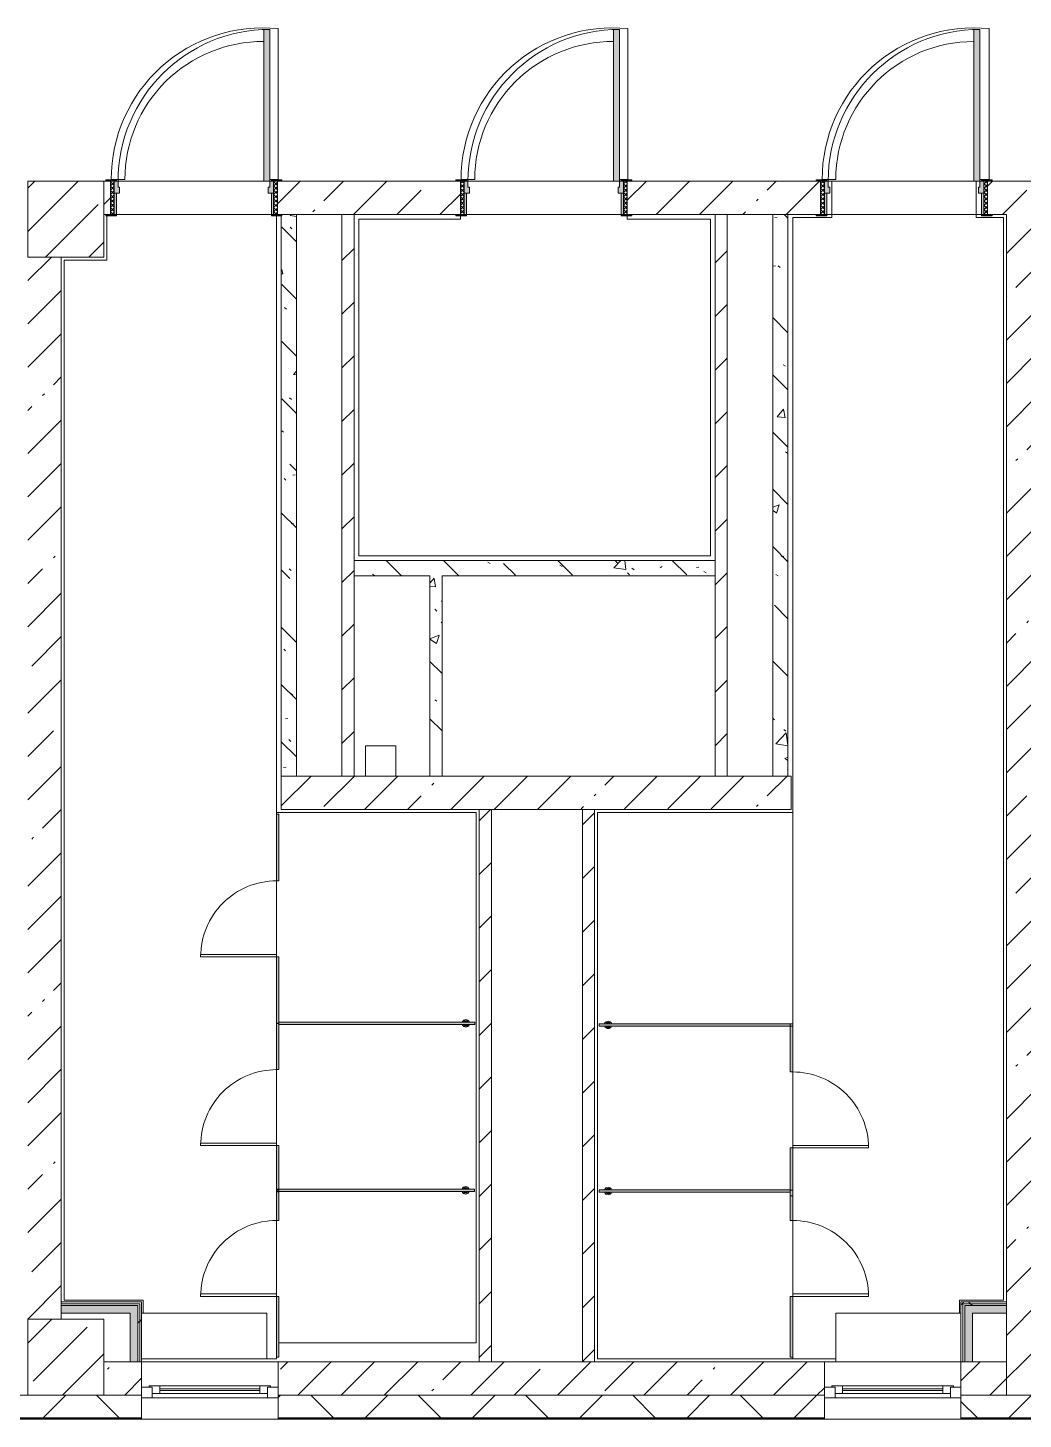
# Model space of a CAD drawing. Header units: millimetres. Extents: x -2766 to 205613, y -8553 to 29000.
# Drawn here: x 144013 to 150573, y -258 to 8910 of the extents above; entities that cross this region are included whole.
import ezdxf

# ---------------------------------------------------------------- set-up
doc = ezdxf.new("R2010")
doc.units = ezdxf.units.MM
for name, color, linetype, lineweight, true_color in [('A-DOOR-2', 7, 'Continuous', 5, 0xaaaaaa), ('A-DOOR-3', 7, 'Continuous', 5, 0xe2e2e2), ('A-DOOR-FRAM-3', 7, 'Continuous', 5, 0xe2e2e2), ('A-DOOR-FRAM-4', 7, 'Continuous', 5, 0xaaaaaa), ('A-FLOR-2', 7, 'Continuous', 5, 0xaaaaaa), ('A-GENM-2', 7, 'Continuous', 5, 0xe2ddcd), ('I-WALL-1', 7, 'Continuous', 9, 0xe7e7e7), ('I-WALL-2', 7, 'Continuous', 5, 0xe7e7e7), ('I-WALL-5', 7, 'Continuous', 5, 0x787878)]:
    doc.layers.add(name, color=color, linetype=linetype, lineweight=lineweight, true_color=true_color)
for name, color, linetype, lineweight in [('A-DOOR-5', 7, 'Continuous', 5), ('A-GENM-1', 7, 'Continuous', 5), ('A-GLAZ-2', 7, 'Continuous', 5), ('A-WALL', 7, 'Continuous', 9), ('A-WALL-3', 7, 'Continuous', 5), ('I-WALL-3', 7, 'Continuous', 5), ('S-COLS-2', 7, 'Continuous', 5)]:
    doc.layers.add(name, color=color, linetype=linetype, lineweight=lineweight)
pattern_1 = [(45, (78603, 0), (-285.1231, 285.1231), []), (45, (78888.1, 0), (-285.1231, 285.1231), [504.031, -100.806, 16.764, -84.042])]
pattern_2 = [(45, (78602.98, 0), (-176.7767, 176.7767), [])]
pattern_3 = [(135, (78603, 0), (-377.1708, -377.1708), [533.4, -88.9, 17.78, -88.9]), (135, (78603, 376.94), (-377.1708, -377.1708), []), (50, (78603, 0), (637.6445, -55.7866), [66.675, -733.425]), (355, (78603, 0), (-123.3494, 668.699), [53.34, -586.74]), (100.451, (78656.1, -4.65), (514.299, 612.908), [56.665, -623.315]), (46.184, (78603, 177.8), (948.7764, -147.15), [100.012, -1100.137]), (96.636, (78682.05, 165.5), (830.909, 865.997), [84.998, -934.973]), (351.184, (78603, 177.8), (830.918, 865.988), [80.01, -880.11]), (21, (78691.9, 133.35), (530.6506, -357.9283), [66.675, -733.425]), (326, (78691.9, 133.35), (216.308, 644.6585), [53.34, -586.74]), (71.451, (78736.1, 103.5), (746.9596, 286.7243), [56.665, -623.315]), (37.5, (78602.98, 0), (10.8105, 295.9426), [16.764, -562.864, 16.764, -578.866, -588.962]), (37.5, (78602.98, 0), (10.8105, 295.9426), [-1175.258, 16.764, -572.198]), (7.5, (78602.98, 0), (233.8692, 350.6318), [16.764, -322.834, 16.764, -549.529, -224.472]), (7.5, (78602.98, 0), (233.8692, 350.6318), [-905.891, 16.764, -207.708]), (327.5, (78404.74, 0), (474.5678, -20.0513), [16.764, -205.486, 16.764, -676.656, -920.115]), (327.5, (78404.74, 0), (474.5678, -20.0513), [-915.67, 16.764, -903.351]), (317.5, (78315.84, 0), (518.4522, 88.9934), [16.764, -272.161, 16.764, -443.738, -653.415]), (317.5, (78315.84, 0), (518.4522, 88.9934), [-749.427, 16.764, -636.651])]
pattern_4 = [(135, (1751.41, 174.685), (-14.14214, -14.14214), []), (225, (1751.41, 174.685), (14.14214, -14.14214), [])]
pattern_5 = [(45, (-371.384, 174.685), (-14.1421, 14.1421), []), (135, (-371.384, 174.685), (-14.1421, -14.1421), [])]
pattern_6 = [(45, (78603, 0), (-530.33, 530.33), []), (135, (78603, 0), (-530.33, -530.33), [])]

# ---------------------------------------------------------------- blocks, each defined once
blk = doc.blocks.new('BSC_Колонна _Прямоугольная - 500х500-V180-2_2_1_птичка')
at = {"layer": 'S-COLS-2'}
h = blk.add_hatch(dxfattribs=at)
h.set_pattern_fill('FP_116', color=256, style=0, pattern_type=2)
h.set_pattern_definition([(45, (-65660, -150), (-285.1231, 285.1231), []), (45, (-65374.88, -150), (-285.1231, 285.1231), [504.031, -100.806, 16.764, -84.042])])
h.paths.add_polyline_path([(-30, -250), (250, -250), (250, 250), (-250, 250), (-250, -250), (-170.2, -250)])
for p, q in [((250, 250), (-250, 250)), ((-250, 250), (-250, -250)), ((250, -250), (250, 250)), ((-250, -250), (250, -250))]:
    blk.add_line(p, q, dxfattribs=at)
blk = doc.blocks.new('BSC_Колонна _Прямоугольная - 500х500-V183-2_2_1_птичка')
at = {"layer": 'S-COLS-2'}
h = blk.add_hatch(dxfattribs=at)
h.set_pattern_fill('FP_119', color=256, style=0, pattern_type=2)
h.set_pattern_definition([(45, (-65660, -7650), (-285.1231, 285.1231), []), (45, (-65374.88, -7650), (-285.1231, 285.1231), [504.031, -100.806, 16.764, -84.042])])
h.paths.add_polyline_path([(250, -250), (250, 250), (-250, 250), (-250, -250), (65.6, -250)])
for p, q in [((250, 250), (-250, 250)), ((-250, 250), (-250, -250)), ((250, -250), (250, 250)), ((-250, -250), (250, -250))]:
    blk.add_line(p, q, dxfattribs=at)
blk = doc.blocks.new('120_Окно_СКБ_1Ст - 120_Окно_СКБ_1Ст 900х2500_h_-22445987-2_2_1_птичка')
at = {"layer": 'A-GLAZ-2'}
for p, q in [((-450, -127), (-450, -57)), ((-450, -57), (-380, -57)), ((450, -57), (-450, -57)), ((-380, -57), (-380, -127)), ((380, -87), (-380, -87)), ((-380, -87), (-380, -127)), ((-330, -137), (-330, -87)), ((330, -137), (330, -87)), ((380, -127), (380, -57)), ((380, -57), (450, -57)), ((380, -127), (380, -87)), ((450, -57), (450, -127)), ((-380, -127), (-450, -127)), ((-450, -127), (-400, -127)), ((-380, -127), (-400, -127)), ((-400, -127), (-400, -137)), ((-400, -137), (400, -137)), ((400, -137), (-400, -137)), ((-330, -107), (330, -107)), ((330, -117), (-330, -117)), ((450, -127), (380, -127)), ((400, -127), (380, -127)), ((400, -127), (450, -127)), ((400, -137), (400, -127))]:
    blk.add_line(p, q, dxfattribs=at)
blk = doc.blocks.new('110_Дверь_СКБ_1Ст_Внутренняя1 - Д-4_1 1100x2100h_ОО_туалет для мальч_ и дев_-32102845-2_2_1_птичка')
at = {"layer": 'A-DOOR-2'}
h = blk.add_hatch(dxfattribs=at)
h.set_pattern_fill('FP_46', color=256, style=0, pattern_type=2)
h.set_pattern_definition(pattern_4)
h.paths.add_polyline_path([(562.5, -110), (562.5, 110), (537.5, 110), (537.5, -110)])
at = {"layer": 'A-DOOR-3'}
h = blk.add_hatch(color=256, dxfattribs=at)
h.paths.add_polyline_path([(-512.5, 30), (-477.5, 30), (-477.5, 70), (-487.5, 70), (-487.5, 110), (-512.5, 110), (-512.5, 51.8)])
h.paths.add_polyline_path([(522.5, 30), (537.5, 30), (537.5, 110), (512.5, 110), (512.5, 70), (502.5, 70), (502.5, 30), (512.5, 30)])
at = {"layer": 'A-DOOR-FRAM-3'}
for points in [[(482.5, 110), (512.5, 110), (512.5, 1110), (472.5, 1110), (472.5, 110)], [(-512.5, 110), (-497.5, 110), (-497.5, 118), (-567.5, 118), (-567.5, 110), (-521.2, 110)], [(592.5, 110), (592.5, 118), (522.5, 118), (522.5, 110), (572.5, 110)], [(-512.5, -110), (-497.5, -110), (-500.9, 30), (-512.5, 30)], [(537.5, -110), (537.5, 30), (522.5, 30), (522.5, -110)], [(-497.5, -118), (-497.5, -110), (-567.5, -110), (-567.5, -118), (-512.5, -118)], [(562.5, -118), (592.5, -118), (592.5, -110), (522.5, -110), (522.5, -118), (558, -118)]]:
    blk.add_hatch(color=256, dxfattribs=at).paths.add_polyline_path(points)
at = {"layer": 'A-DOOR-FRAM-4'}
h = blk.add_hatch(dxfattribs=at)
h.set_pattern_fill('FP_47', color=256, style=0, pattern_type=2)
h.set_pattern_definition(pattern_5)
h.paths.add_polyline_path([(-512.5, -110), (-512.5, 110), (-537.5, 110), (-537.5, -110)])
at = {"layer": 'A-DOOR-2'}
for p, q in [((512.5, 1110), (472.5, 1110)), ((472.5, 1110), (472.5, 110)), ((512.5, 110), (512.5, 1110)), ((472.5, 110), (512.5, 110))]:
    blk.add_line(p, q, dxfattribs=at)
blk.add_arc((512.5, 110), 1000, 90, 180, dxfattribs=at)
at = {"layer": 'A-DOOR-FRAM-4'}
for p, q in [((-497.5, 118), (-567.5, 118)), ((-567.5, 118), (-567.5, 110)), ((-567.5, 110), (-497.5, 110)), ((-512.5, 110), (-537.5, 110)), ((-537.5, 110), (-537.5, -110)), ((-487.5, 110), (-512.5, 110)), ((-512.5, 110), (-512.5, 30)), ((-512.5, -110), (-512.5, 110)), ((-497.5, 110), (-512.5, 110)), ((-512.5, 110), (-512.5, 109)), ((-512.5, 109), (-497.5, 109)), ((-497.5, 110), (-497.5, 118)), ((-497.5, 109), (-497.5, 110)), ((-487.5, 70), (-487.5, 110)), ((512.5, 110), (512.5, 70)), ((537.5, 110), (512.5, 110)), ((592.5, 118), (522.5, 118)), ((522.5, 118), (522.5, 110)), ((537.5, 110), (522.5, 110)), ((522.5, 110), (522.5, 109)), ((522.5, 110), (592.5, 110)), ((522.5, 109), (537.5, 109)), ((537.5, 30), (537.5, 110)), ((562.5, 110), (537.5, 110)), ((537.5, 110), (537.5, -110)), ((537.5, 109), (537.5, 110)), ((562.5, -110), (562.5, 110)), ((592.5, 110), (592.5, 118)), ((-512.5, 30), (-477.5, 30)), ((-497.5, 30), (-512.5, 30)), ((-512.5, 30), (-512.5, -110)), ((-497.5, -110), (-497.5, 30)), ((-477.5, 70), (-487.5, 70)), ((-477.5, 30), (-477.5, 70)), ((512.5, 70), (502.5, 70)), ((502.5, 70), (502.5, 30)), ((502.5, 30), (537.5, 30)), ((537.5, 30), (522.5, 30)), ((522.5, 30), (522.5, -110)), ((537.5, -110), (537.5, 30)), ((-497.5, -110), (-567.5, -110)), ((-567.5, -110), (-567.5, -118)), ((-567.5, -118), (-497.5, -118)), ((-537.5, -110), (-512.5, -110)), ((-512.5, -110), (-497.5, -110)), ((-497.5, -118), (-497.5, -110)), ((522.5, -110), (537.5, -110)), ((592.5, -110), (522.5, -110)), ((522.5, -110), (522.5, -118)), ((522.5, -118), (592.5, -118)), ((537.5, -110), (562.5, -110)), ((592.5, -118), (592.5, -110))]:
    blk.add_line(p, q, dxfattribs=at)
blk = doc.blocks.new('110_Дверь_СКБ_1Ст_Внутренняя1 - Д-4_1 1100x2100h_ОО_туалет для мальч_ и дев_-V203-2_2_1_птичка')
at = {"layer": 'A-DOOR-2'}
h = blk.add_hatch(dxfattribs=at)
h.set_pattern_fill('FP_46', color=256, style=0, pattern_type=2)
h.set_pattern_definition(pattern_4)
h.paths.add_polyline_path([(556.5, -110), (562.5, -110), (562.5, 110), (537.5, 110), (537.5, -110)])
at = {"layer": 'A-DOOR-3'}
h = blk.add_hatch(color=256, dxfattribs=at)
h.paths.add_polyline_path([(537.5, 30), (537.5, 110), (512.5, 110), (512.5, 70), (502.5, 70), (502.5, 30), (522.5, 30)])
h.paths.add_polyline_path([(-497.5, 30), (-477.5, 30), (-477.5, 70), (-487.5, 70), (-487.5, 110), (-512.5, 110), (-512.5, 30)])
at = {"layer": 'A-DOOR-FRAM-3'}
for points in [[(512.5, 110), (512.5, 1110), (472.5, 1110), (477.1, 110)], [(-532.9, 110), (-497.5, 110), (-497.5, 118), (-567.5, 118), (-567.5, 110), (-537.5, 110)], [(592.5, 110), (587.5, 118), (522.5, 118), (522.5, 110), (587.5, 110)], [(-497.5, -110), (-497.5, 30), (-512.5, 30), (-512.5, -110)], [(537.5, -110), (537.5, 30), (522.5, 30), (522.5, -110)], [(-537.5, -118), (-497.5, -118), (-497.5, -110), (-567.5, -110), (-562.5, -118)], [(556.5, -118), (592.5, -118), (587.5, -110), (522.5, -110), (522.5, -118), (537.5, -118)]]:
    blk.add_hatch(color=256, dxfattribs=at).paths.add_polyline_path(points)
at = {"layer": 'A-DOOR-FRAM-4'}
h = blk.add_hatch(dxfattribs=at)
h.set_pattern_fill('FP_47', color=256, style=0, pattern_type=2)
h.set_pattern_definition(pattern_5)
h.paths.add_polyline_path([(-537.5, -110), (-512.5, -110), (-512.5, 110), (-537.5, 104.6)])
at = {"layer": 'A-DOOR-2'}
for p, q in [((512.5, 1110), (472.5, 1110)), ((472.5, 1110), (472.5, 110)), ((512.5, 110), (512.5, 1110)), ((472.5, 110), (512.5, 110))]:
    blk.add_line(p, q, dxfattribs=at)
blk.add_arc((512.5, 110), 1000, 90, 180, dxfattribs=at)
at = {"layer": 'A-DOOR-FRAM-4'}
for p, q in [((-497.5, 118), (-567.5, 118)), ((-567.5, 118), (-567.5, 110)), ((-567.5, 110), (-497.5, 110)), ((-512.5, 110), (-537.5, 110)), ((-537.5, 110), (-537.5, -110)), ((-487.5, 110), (-512.5, 110)), ((-512.5, 110), (-512.5, 30)), ((-512.5, -110), (-512.5, 110)), ((-497.5, 110), (-512.5, 110)), ((-512.5, 110), (-512.5, 109)), ((-512.5, 109), (-497.5, 109)), ((-497.5, 110), (-497.5, 118)), ((-497.5, 109), (-497.5, 110)), ((-487.5, 70), (-487.5, 110)), ((512.5, 110), (512.5, 70)), ((537.5, 110), (512.5, 110)), ((592.5, 118), (522.5, 118)), ((522.5, 118), (522.5, 110)), ((537.5, 110), (522.5, 110)), ((522.5, 110), (522.5, 109)), ((522.5, 110), (592.5, 110)), ((522.5, 109), (537.5, 109)), ((537.5, 30), (537.5, 110)), ((562.5, 110), (537.5, 110)), ((537.5, 110), (537.5, -110)), ((537.5, 109), (537.5, 110)), ((562.5, -110), (562.5, 110)), ((592.5, 110), (592.5, 118)), ((-512.5, 30), (-477.5, 30)), ((-497.5, 30), (-512.5, 30)), ((-512.5, 30), (-512.5, -110)), ((-497.5, -110), (-497.5, 30)), ((-477.5, 70), (-487.5, 70)), ((-477.5, 30), (-477.5, 70)), ((512.5, 70), (502.5, 70)), ((502.5, 70), (502.5, 30)), ((502.5, 30), (537.5, 30)), ((537.5, 30), (522.5, 30)), ((522.5, 30), (522.5, -110)), ((537.5, -110), (537.5, 30)), ((-497.5, -110), (-567.5, -110)), ((-567.5, -110), (-567.5, -118)), ((-567.5, -118), (-497.5, -118)), ((-537.5, -110), (-512.5, -110)), ((-512.5, -110), (-497.5, -110)), ((-497.5, -118), (-497.5, -110)), ((522.5, -110), (537.5, -110)), ((592.5, -110), (522.5, -110)), ((522.5, -110), (522.5, -118)), ((522.5, -118), (592.5, -118)), ((537.5, -110), (562.5, -110)), ((592.5, -118), (592.5, -110))]:
    blk.add_line(p, q, dxfattribs=at)
blk = doc.blocks.new('110_Дверь_СКБ_1Ст_Внутренняя1 - Д-4 1100x2100h_су мгн-31586709-2_2_1_птичка')
at = {"layer": 'A-DOOR-2'}
h = blk.add_hatch(dxfattribs=at)
h.set_pattern_fill('FP_46', color=256, style=0, pattern_type=2)
h.set_pattern_definition(pattern_4)
h.paths.add_polyline_path([(537.5, -110), (562.5, -110), (562.5, 110), (537.5, 110)])
at = {"layer": 'A-DOOR-3'}
h = blk.add_hatch(color=256, dxfattribs=at)
h.paths.add_polyline_path([(522.5, 30), (537.5, 30), (537.5, 110), (512.5, 110), (510.3, 70), (502.5, 70), (502.5, 30), (520.2, 30)])
h.paths.add_polyline_path([(-497.5, 30), (-477.5, 30), (-477.5, 70), (-487.5, 70), (-487.5, 110), (-512.5, 104.3), (-512.5, 30)])
at = {"layer": 'A-DOOR-FRAM-3'}
for points in [[(477.1, 110), (512.5, 110), (512.5, 1110), (472.5, 1110), (472.5, 110)], [(-532.9, 110), (-497.5, 110), (-497.5, 118), (-567.5, 118), (-567.5, 110), (-537.5, 110)], [(592.5, 110), (592.5, 118), (522.5, 118), (522.5, 110), (567.1, 110)], [(-497.5, -110), (-497.5, 30), (-512.5, 30), (-512.5, -110)], [(537.5, -110), (537.5, 30), (522.5, 30), (522.5, -110), (530.8, -110)], [(-530.6, -118), (-497.5, -118), (-497.5, -110), (-567.5, -110), (-567.5, -118), (-537.5, -118)], [(562.5, -118), (592.5, -118), (592.5, -110), (522.5, -110), (522.5, -118), (537.5, -118)]]:
    blk.add_hatch(color=256, dxfattribs=at).paths.add_polyline_path(points)
at = {"layer": 'A-DOOR-FRAM-4'}
h = blk.add_hatch(dxfattribs=at)
h.set_pattern_fill('FP_47', color=256, style=0, pattern_type=2)
h.set_pattern_definition(pattern_5)
h.paths.add_polyline_path([(-528.1, -110), (-512.5, -110), (-512.5, 110), (-537.5, 110), (-537.5, -110)])
at = {"layer": 'A-DOOR-2'}
for p, q in [((512.5, 1110), (472.5, 1110)), ((472.5, 1110), (472.5, 110)), ((512.5, 110), (512.5, 1110)), ((472.5, 110), (512.5, 110))]:
    blk.add_line(p, q, dxfattribs=at)
blk.add_arc((512.5, 110), 1000, 90, 180, dxfattribs=at)
at = {"layer": 'A-DOOR-FRAM-4'}
for p, q in [((-497.5, 118), (-567.5, 118)), ((-567.5, 118), (-567.5, 110)), ((-567.5, 110), (-497.5, 110)), ((-512.5, 110), (-537.5, 110)), ((-537.5, 110), (-537.5, -110)), ((-487.5, 110), (-512.5, 110)), ((-512.5, 110), (-512.5, 30)), ((-512.5, -110), (-512.5, 110)), ((-497.5, 110), (-512.5, 110)), ((-512.5, 110), (-512.5, 109)), ((-512.5, 109), (-497.5, 109)), ((-497.5, 110), (-497.5, 118)), ((-497.5, 109), (-497.5, 110)), ((-487.5, 70), (-487.5, 110)), ((512.5, 110), (512.5, 70)), ((537.5, 110), (512.5, 110)), ((592.5, 118), (522.5, 118)), ((522.5, 118), (522.5, 110)), ((537.5, 110), (522.5, 110)), ((522.5, 110), (522.5, 109)), ((522.5, 110), (592.5, 110)), ((522.5, 109), (537.5, 109)), ((537.5, 30), (537.5, 110)), ((562.5, 110), (537.5, 110)), ((537.5, 110), (537.5, -110)), ((537.5, 109), (537.5, 110)), ((562.5, -110), (562.5, 110)), ((592.5, 110), (592.5, 118)), ((-512.5, 30), (-477.5, 30)), ((-497.5, 30), (-512.5, 30)), ((-512.5, 30), (-512.5, -110)), ((-497.5, -110), (-497.5, 30)), ((-477.5, 70), (-487.5, 70)), ((-477.5, 30), (-477.5, 70)), ((512.5, 70), (502.5, 70)), ((502.5, 70), (502.5, 30)), ((502.5, 30), (537.5, 30)), ((537.5, 30), (522.5, 30)), ((522.5, 30), (522.5, -110)), ((537.5, -110), (537.5, 30)), ((-497.5, -110), (-567.5, -110)), ((-567.5, -110), (-567.5, -118)), ((-567.5, -118), (-497.5, -118)), ((-537.5, -110), (-512.5, -110)), ((-512.5, -110), (-497.5, -110)), ((-497.5, -118), (-497.5, -110)), ((522.5, -110), (537.5, -110)), ((592.5, -110), (522.5, -110)), ((522.5, -110), (522.5, -118)), ((522.5, -118), (592.5, -118)), ((537.5, -110), (562.5, -110)), ((592.5, -118), (592.5, -110))]:
    blk.add_line(p, q, dxfattribs=at)
blk = doc.blocks.new('131_Сантехническая перегородка_Дверь_ поз_4 - СД-1-V259-2_2_1_птичка')
at = {"layer": 'A-GENM-2'}
for points in [[(-190, 7.5), (-190, -8), (250, -8), (250, 8), (-190, 8)], [(750, -8), (1190, -8), (1190, 8), (750, 8)]]:
    blk.add_hatch(color=256, dxfattribs=at).paths.add_polyline_path(points)
at = {"layer": 'A-DOOR-5'}
for p, q in [((266, 508), (250, 508)), ((250, 8), (250, 508)), ((266, 8), (266, 508)), ((266, 8), (250, 8))]:
    blk.add_line(p, q, dxfattribs=at)
blk.add_arc((250, 8), 500, 360, 90, dxfattribs=at)
at = {"layer": 'A-GENM-1'}
for p, q in [((250, 8), (-190, 8)), ((-190, 8), (-190, -8)), ((250, -8), (250, 8)), ((1190, 8), (750, 8)), ((750, 8), (750, -8)), ((1190, -8), (1190, 8)), ((-190, -8), (250, -8)), ((750, -8), (1190, -8))]:
    blk.add_line(p, q, dxfattribs=at)
blk = doc.blocks.new('131_Сантехническая перегородка_Дверь - СД-1-V260-2_2_1_птичка')
at = {"layer": 'A-GENM-2'}
for points in [[(0, 8), (0, -8), (317.3, -7.8), (317.3, 8), (197.1, 8)], [(817.3, -8), (1119.2, -7.8), (1119.2, 8), (817.3, 8), (817.3, -7.8)]]:
    blk.add_hatch(color=256, dxfattribs=at).paths.add_polyline_path(points)
at = {"layer": 'A-DOOR-5'}
for p, q in [((333.3, -8), (317.3, -8)), ((317.3, -8), (317.3, -508)), ((333.3, -8), (333.3, -508)), ((333.3, -508), (317.3, -508))]:
    blk.add_line(p, q, dxfattribs=at)
blk.add_arc((317.3, -8), 500, 270, 0, dxfattribs=at)
at = {"layer": 'A-GENM-1'}
for p, q in [((317.3, 8), (0, 8)), ((0, 8), (0, -8)), ((317.3, -8), (317.3, 8)), ((1134.7, 8), (817.3, 8)), ((817.3, 8), (817.3, -8)), ((1134.7, -8), (1134.7, 8)), ((0, -8), (317.3, -8)), ((817.3, -8), (1134.7, -8))]:
    blk.add_line(p, q, dxfattribs=at)
blk = doc.blocks.new('131_Сантехническая перегородка_Дверь - СД-1-V261-2_2_1_птичка')
at = {"layer": 'A-GENM-2'}
for points in [[(0, -8), (2, -8), (2, 7.5), (18, 7.5), (18, -8), (305.2, -8), (305.2, 8), (0, 7.5)], [(805.2, 7.5), (805.2, -8), (1109, -8), (1109, 8), (805.2, 8)]]:
    blk.add_hatch(color=256, dxfattribs=at).paths.add_polyline_path(points)
at = {"layer": 'A-DOOR-5'}
for p, q in [((321.2, 508), (305.2, 508)), ((305.2, 8), (305.2, 508)), ((321.2, 8), (321.2, 508)), ((321.2, 8), (305.2, 8))]:
    blk.add_line(p, q, dxfattribs=at)
blk.add_arc((305.2, 8), 500, 360, 90, dxfattribs=at)
at = {"layer": 'A-GENM-1'}
for p, q in [((305.2, 8), (0, 8)), ((0, 8), (0, -8)), ((305.2, -8), (305.2, 8)), ((1110.4, 8), (805.2, 8)), ((805.2, 8), (805.2, -8)), ((1110.4, -8), (1110.4, 8)), ((0, -8), (305.2, -8)), ((805.2, -8), (1110.4, -8))]:
    blk.add_line(p, q, dxfattribs=at)
blk = doc.blocks.new('131_Сантехническая перегородка_Дверь_сдвиг_ - СД-1-V262-2_2_1_птичка')
at = {"layer": 'A-GENM-2'}
for points in [[(0, 8), (0, -8), (400, -8), (400, 8), (94, 8)], [(900, 7.5), (900, -8), (1089, -8), (1089, 8), (900, 8)]]:
    blk.add_hatch(color=256, dxfattribs=at).paths.add_polyline_path(points)
at = {"layer": 'A-DOOR-5'}
for p, q in [((416, 508), (400, 508)), ((400, 8), (400, 508)), ((416, 8), (416, 508)), ((416, 8), (400, 8))]:
    blk.add_line(p, q, dxfattribs=at)
blk.add_arc((400, 8), 500, 360, 90, dxfattribs=at)
at = {"layer": 'A-GENM-1'}
for p, q in [((400, 8), (0, 8)), ((0, 8), (0, -8)), ((400, -8), (400, 8)), ((1100, 8), (900, 8)), ((900, 8), (900, -8)), ((1100, -8), (1100, 8)), ((0, -8), (400, -8)), ((900, -8), (1100, -8))]:
    blk.add_line(p, q, dxfattribs=at)
blk = doc.blocks.new('131_Сантехническая перегородка_Дверь_сдвиг_ - СД-1-V263-2_2_1_птичка')
at = {"layer": 'A-GENM-2'}
for points in [[(0, -8), (400, -8), (400, 8), (0, 8)], [(900, -8), (1061.8, -7.8), (1061.8, 8), (900, 8), (900, -7.8)]]:
    blk.add_hatch(color=256, dxfattribs=at).paths.add_polyline_path(points)
at = {"layer": 'A-DOOR-5'}
for p, q in [((416, -8), (400, -8)), ((400, -8), (400, -508)), ((416, -8), (416, -508)), ((416, -508), (400, -508))]:
    blk.add_line(p, q, dxfattribs=at)
blk.add_arc((400, -8), 500, 270, 0, dxfattribs=at)
at = {"layer": 'A-GENM-1'}
for p, q in [((400, 8), (0, 8)), ((0, 8), (0, -8)), ((400, -8), (400, 8)), ((1100, 8), (900, 8)), ((900, 8), (900, -8)), ((1100, -8), (1100, 8)), ((0, -8), (400, -8)), ((900, -8), (1100, -8))]:
    blk.add_line(p, q, dxfattribs=at)
blk = doc.blocks.new('131_Сантехническая перегородка - СП-4-V264-2_2_1_птичка')
at = {"layer": 'A-GENM-2'}
blk.add_hatch(color=256, dxfattribs=at).paths.add_polyline_path([(428.8, -8), (1330, -8), (1330, 8), (55.2, 8), (55.2, -8), (309.6, -8)])
at = {"layer": 'A-GENM-1'}
for p, q in [((1330, 8), (55.2, 8)), ((55.2, 8), (55.2, -8)), ((1330, -8), (1330, 8)), ((55.2, -8), (1330, -8))]:
    blk.add_line(p, q, dxfattribs=at)
at = {"layer": 'A-GENM-1', "flags": 128}
for points in [[(126.7, 8), (126.3, 8.5), (126, 9), (125.6, 9.5), (125.2, 9.9), (124.8, 10.4), (124.4, 10.8), (123.9, 11.2), (123.5, 11.6), (123, 12), (122.5, 12.3), (122, 12.7), (121.5, 13), (121, 13.3), (120.5, 13.6), (119.9, 13.8), (119.4, 14), (118.8, 14.3), (118.2, 14.4), (117.6, 14.6), (117, 14.7), (116.5, 14.9), (115.9, 14.9), (115.3, 15), (114.7, 15.1), (114.1, 15.1), (113.5, 15.1), (112.8, 15), (112.2, 15), (111.7, 14.9), (111.1, 14.8), (110.5, 14.7), (109.9, 14.5), (109.3, 14.4), (108.7, 14.2), (108.2, 13.9), (107.6, 13.7), (107.1, 13.4), (106.5, 13.2), (106, 12.9), (105.5, 12.5), (105, 12.2), (104.5, 11.8), (104.1, 11.4), (103.6, 11), (103.2, 10.6), (102.8, 10.2), (102.4, 9.7), (102, 9.3), (101.6, 8.8), (101.3, 8.3), (101.1, 8)], [(101.1, -8), (101.4, -8.5), (101.8, -9), (102.2, -9.5), (102.6, -9.9), (103, -10.4), (103.4, -10.8), (103.8, -11.2), (104.3, -11.6), (104.7, -12), (105.2, -12.3), (105.7, -12.7), (106.2, -13), (106.8, -13.3), (107.3, -13.6), (107.9, -13.8), (108.4, -14), (109, -14.3), (109.6, -14.4), (110.1, -14.6), (110.7, -14.7), (111.3, -14.9), (111.9, -14.9), (112.5, -15), (113.1, -15.1), (113.7, -15.1), (114.3, -15.1), (114.9, -15), (115.5, -15), (116.1, -14.9), (116.7, -14.8), (117.3, -14.7), (117.9, -14.5), (118.5, -14.4), (119, -14.2), (119.6, -13.9), (120.2, -13.7), (120.7, -13.4), (121.2, -13.2), (121.7, -12.9), (122.3, -12.5), (122.7, -12.2), (123.2, -11.8), (123.7, -11.4), (124.1, -11), (124.6, -10.6), (125, -10.2), (125.4, -9.7), (125.8, -9.3), (126.1, -8.8), (126.5, -8.3), (126.7, -8)]]:
    blk.add_lwpolyline(points, dxfattribs=at)
at = {"layer": 'A-GENM-1'}
for radius, start, end in [(24.6, 19.91127, 160.08873), (17.6, 45, 135), (17.6, 45, 135), (15.1, 45, 135), (24.6, 199.91127, 340.08873), (17.6, 225, 315), (17.6, 225, 315), (15.1, 225, 315)]:
    blk.add_arc((113.9, 0), radius, start, end, dxfattribs=at)
blk = doc.blocks.new('131_Сантехническая перегородка - СП-4-V265-2_2_1_птичка')
at = {"layer": 'A-GENM-2'}
blk.add_hatch(color=256, dxfattribs=at).paths.add_polyline_path([(1330, -8), (1330, 8), (71.3, 8), (71.3, -8)])
at = {"layer": 'A-GENM-1'}
for p, q in [((1330, 8), (71.3, 8)), ((71.3, 8), (71.3, -8)), ((1330, -8), (1330, 8)), ((71.3, -8), (1330, -8))]:
    blk.add_line(p, q, dxfattribs=at)
at = {"layer": 'A-GENM-1', "flags": 128}
for points in [[(142.8, 8), (142.5, 8.5), (142.1, 9), (141.8, 9.5), (141.4, 9.9), (141, 10.4), (140.5, 10.8), (140.1, 11.2), (139.6, 11.6), (139.2, 12), (138.7, 12.3), (138.2, 12.7), (137.7, 13), (137.1, 13.3), (136.6, 13.6), (136.1, 13.8), (135.5, 14), (134.9, 14.3), (134.4, 14.4), (133.8, 14.6), (133.2, 14.7), (132.6, 14.9), (132, 14.9), (131.4, 15), (130.8, 15.1), (130.2, 15.1), (129.6, 15.1), (129, 15), (128.4, 15), (127.8, 14.9), (127.2, 14.8), (126.6, 14.7), (126, 14.5), (125.4, 14.4), (124.9, 14.2), (124.3, 13.9), (123.8, 13.7), (123.2, 13.4), (122.7, 13.2), (122.2, 12.9), (121.7, 12.5), (121.2, 12.2), (120.7, 11.8), (120.2, 11.4), (119.8, 11), (119.3, 10.6), (118.9, 10.2), (118.5, 9.7), (118.1, 9.3), (117.8, 8.8), (117.4, 8.3), (117.3, 8)], [(117.3, -8), (117.6, -8.5), (117.9, -9), (118.3, -9.5), (118.7, -9.9), (119.1, -10.4), (119.5, -10.8), (120, -11.2), (120.4, -11.6), (120.9, -12), (121.4, -12.3), (121.9, -12.7), (122.4, -13), (122.9, -13.3), (123.5, -13.6), (124, -13.8), (124.6, -14), (125.1, -14.3), (125.7, -14.4), (126.3, -14.6), (126.9, -14.7), (127.5, -14.9), (128.1, -14.9), (128.7, -15), (129.3, -15.1), (129.9, -15.1), (130.5, -15.1), (131.1, -15), (131.7, -15), (132.3, -14.9), (132.9, -14.8), (133.4, -14.7), (134, -14.5), (134.6, -14.4), (135.2, -14.2), (135.7, -13.9), (136.3, -13.7), (136.8, -13.4), (137.4, -13.2), (137.9, -12.9), (138.4, -12.5), (138.9, -12.2), (139.4, -11.8), (139.8, -11.4), (140.3, -11), (140.7, -10.6), (141.1, -10.2), (141.5, -9.7), (141.9, -9.3), (142.3, -8.8), (142.6, -8.3), (142.8, -8)]]:
    blk.add_lwpolyline(points, dxfattribs=at)
at = {"layer": 'A-GENM-1'}
for radius, start, end in [(24.6, 19.91127, 160.08873), (17.6, 45, 135), (17.6, 45, 135), (15.1, 45, 135), (24.6, 199.91127, 340.08873), (17.6, 225, 315), (17.6, 225, 315), (15.1, 225, 315)]:
    blk.add_arc((130, 0), radius, start, end, dxfattribs=at)
blk = doc.blocks.new('131_Сантехническая перегородка - СП-4-V266-2_2_1_птичка')
at = {"layer": 'A-GENM-2'}
blk.add_hatch(color=256, dxfattribs=at).paths.add_polyline_path([(39.9, 8), (41.3, -8), (1330, -8), (1330, 8), (41.3, 8)])
at = {"layer": 'A-GENM-1'}
for p, q in [((1330, 8), (39.9, 8)), ((39.9, 8), (39.9, -8)), ((1330, -8), (1330, 8)), ((39.9, -8), (1330, -8))]:
    blk.add_line(p, q, dxfattribs=at)
at = {"layer": 'A-GENM-1', "flags": 128}
for points in [[(111.4, 8), (111, 8.5), (110.7, 9), (110.3, 9.5), (109.9, 9.9), (109.5, 10.4), (109.1, 10.8), (108.6, 11.2), (108.2, 11.6), (107.7, 12), (107.2, 12.3), (106.7, 12.7), (106.2, 13), (105.7, 13.3), (105.2, 13.6), (104.6, 13.8), (104, 14), (103.5, 14.3), (102.9, 14.4), (102.3, 14.6), (101.7, 14.7), (101.1, 14.9), (100.6, 14.9), (100, 15), (99.4, 15.1), (98.7, 15.1), (98.1, 15.1), (97.5, 15), (96.9, 15), (96.3, 14.9), (95.8, 14.8), (95.2, 14.7), (94.6, 14.5), (94, 14.4), (93.4, 14.2), (92.9, 13.9), (92.3, 13.7), (91.8, 13.4), (91.2, 13.2), (90.7, 12.9), (90.2, 12.5), (89.7, 12.2), (89.2, 11.8), (88.8, 11.4), (88.3, 11), (87.9, 10.6), (87.5, 10.2), (87.1, 9.7), (86.7, 9.3), (86.3, 8.8), (86, 8.3), (85.8, 8)], [(85.8, -8), (86.1, -8.5), (86.5, -9), (86.9, -9.5), (87.2, -9.9), (87.6, -10.4), (88.1, -10.8), (88.5, -11.2), (89, -11.6), (89.4, -12), (89.9, -12.3), (90.4, -12.7), (90.9, -13), (91.5, -13.3), (92, -13.6), (92.6, -13.8), (93.1, -14), (93.7, -14.3), (94.3, -14.4), (94.8, -14.6), (95.4, -14.7), (96, -14.9), (96.6, -14.9), (97.2, -15), (97.8, -15.1), (98.4, -15.1), (99, -15.1), (99.6, -15), (100.2, -15), (100.8, -14.9), (101.4, -14.8), (102, -14.7), (102.6, -14.5), (103.2, -14.4), (103.7, -14.2), (104.3, -13.9), (104.8, -13.7), (105.4, -13.4), (105.9, -13.2), (106.4, -12.9), (106.9, -12.5), (107.4, -12.2), (107.9, -11.8), (108.4, -11.4), (108.8, -11), (109.3, -10.6), (109.7, -10.2), (110.1, -9.7), (110.5, -9.3), (110.8, -8.8), (111.2, -8.3), (111.4, -8)]]:
    blk.add_lwpolyline(points, dxfattribs=at)
at = {"layer": 'A-GENM-1'}
for radius, start, end in [(24.6, 19.91127, 160.08873), (17.6, 45, 135), (17.6, 45, 135), (15.1, 45, 135), (24.6, 199.91127, 340.08873), (17.6, 225, 315), (17.6, 225, 315), (15.1, 225, 315)]:
    blk.add_arc((98.6, 0), radius, start, end, dxfattribs=at)
blk = doc.blocks.new('131_Сантехническая перегородка - СП-4-V267-2_2_1_птичка')
at = {"layer": 'A-GENM-2'}
blk.add_hatch(color=256, dxfattribs=at).paths.add_polyline_path([(852.3, 8), (25.5, 8), (25.5, -8), (1330, -8), (1330, 8)])
at = {"layer": 'A-GENM-1'}
for p, q in [((1330, 8), (25.5, 8)), ((25.5, 8), (25.5, -8)), ((1330, -8), (1330, 8)), ((25.5, -8), (1330, -8))]:
    blk.add_line(p, q, dxfattribs=at)
at = {"layer": 'A-GENM-1', "flags": 128}
for points in [[(97, 8), (96.7, 8.5), (96.3, 9), (95.9, 9.5), (95.5, 9.9), (95.1, 10.4), (94.7, 10.8), (94.3, 11.2), (93.8, 11.6), (93.3, 12), (92.9, 12.3), (92.4, 12.7), (91.8, 13), (91.3, 13.3), (90.8, 13.6), (90.2, 13.8), (89.7, 14), (89.1, 14.3), (88.5, 14.4), (88, 14.6), (87.4, 14.7), (86.8, 14.9), (86.2, 14.9), (85.6, 15), (85, 15.1), (84.4, 15.1), (83.8, 15.1), (83.2, 15), (82.6, 15), (82, 14.9), (81.4, 14.8), (80.8, 14.7), (80.2, 14.5), (79.6, 14.4), (79.1, 14.2), (78.5, 13.9), (77.9, 13.7), (77.4, 13.4), (76.9, 13.2), (76.4, 12.9), (75.8, 12.5), (75.3, 12.2), (74.9, 11.8), (74.4, 11.4), (74, 11), (73.5, 10.6), (73.1, 10.2), (72.7, 9.7), (72.3, 9.3), (72, 8.8), (71.6, 8.3), (71.4, 8)], [(71.4, -8), (71.8, -8.5), (72.1, -9), (72.5, -9.5), (72.9, -9.9), (73.3, -10.4), (73.7, -10.8), (74.1, -11.2), (74.6, -11.6), (75.1, -12), (75.6, -12.3), (76.1, -12.7), (76.6, -13), (77.1, -13.3), (77.6, -13.6), (78.2, -13.8), (78.7, -14), (79.3, -14.3), (79.9, -14.4), (80.5, -14.6), (81.1, -14.7), (81.6, -14.9), (82.2, -14.9), (82.8, -15), (83.4, -15.1), (84, -15.1), (84.6, -15.1), (85.2, -15), (85.8, -15), (86.4, -14.9), (87, -14.8), (87.6, -14.7), (88.2, -14.5), (88.8, -14.4), (89.4, -14.2), (89.9, -13.9), (90.5, -13.7), (91, -13.4), (91.6, -13.2), (92.1, -12.9), (92.6, -12.5), (93.1, -12.2), (93.6, -11.8), (94, -11.4), (94.5, -11), (94.9, -10.6), (95.3, -10.2), (95.7, -9.7), (96.1, -9.3), (96.5, -8.8), (96.8, -8.3), (97, -8)]]:
    blk.add_lwpolyline(points, dxfattribs=at)
at = {"layer": 'A-GENM-1'}
for radius, start, end in [(24.6, 19.91127, 160.08873), (17.6, 45, 135), (17.6, 45, 135), (15.1, 45, 135), (24.6, 199.91127, 340.08873), (17.6, 225, 315), (17.6, 225, 315), (15.1, 225, 315)]:
    blk.add_arc((84.2, 0), radius, start, end, dxfattribs=at)

msp = doc.modelspace()

# ---------------------------------------------------------------- hatches: boundary and pattern name
at = {"layer": 'A-WALL-3'}
h = msp.add_hatch(dxfattribs=at)
h.set_pattern_fill('FP_121', color=256, style=0, pattern_type=2)
h.set_pattern_definition([(45, (78603, 0), (-353.5534, 353.5534), []), (135, (78603, 0), (-353.5534, -353.5534), [])])
h.paths.add_polyline_path([(154237.2, -250), (154303, -250), (154303, -100), (150163, -100), (150163, -250), (154083, -250)])
h.paths.add_polyline_path([(145663, -250), (149263, -247.5), (149263, -100), (145663, -100), (145663, -240)])
h.paths.add_polyline_path([(135013, -250), (135763, -250), (135763, -100), (135013, -100), (135013, -217.8)])
h.paths.add_polyline_path([(144328.6, -250), (144763, -250), (144763, -100), (143763, -100), (143763, -250)])
h.paths.add_polyline_path([(136663, -250), (137413, -250), (137413, -100), (136663, -100), (136663, -221.2)])
h.paths.add_polyline_path([(140663, -250), (140663, -100), (139513, -100), (139513, -250), (139824.7, -250)])
h.paths.add_polyline_path([(131913, -250), (131913, -100), (130513, -100), (130513, -250), (131717.7, -250)])
h.paths.add_polyline_path([(123913, -250), (123913, -100), (123539.3, -100), (123539.3, -250)])
h.paths.add_polyline_path([(126013, -250), (127413, -250), (127413, -100), (126013, -100), (126013, -199)])
h.paths.add_polyline_path([(121263, -250), (122639.3, -250), (122639.3, -100), (121263, -100), (121263, -189.1)])
h.paths.add_polyline_path([(117363, -250), (118163, -250), (118163, -100), (117363, -100), (117363, -181)])
at = {"layer": 'I-WALL-1'}
for points in [[(150310.5, 440.5), (150463, 440.5), (150463, 490.5), (150188, 490.5), (150188, 440.5), (150238, 440.5)], [(144688, 120), (144738, 120), (144738, 440.5), (144688, 440.5), (144688, 140)]]:
    msp.add_hatch(color=256, dxfattribs=at).paths.add_polyline_path(points)
at = {"layer": 'I-WALL-2'}
for points in [[(144233, 440.5), (144738, 440.5), (144738, 490.5), (144233, 490.5), (144233, 452)], [(150238, 120), (150238, 440.5), (150188, 440.5), (150188, 120)]]:
    msp.add_hatch(color=256, dxfattribs=at).paths.add_polyline_path(points)
at = {"layer": 'I-WALL-3'}
h = msp.add_hatch(dxfattribs=at)
h.set_pattern_fill('FP_123', color=256, style=0, pattern_type=2)
h.set_pattern_definition(pattern_1)
h.paths.add_polyline_path([(150338, 7680), (150463, 7680), (150463, 7900), (150338, 7900)])
h.paths.add_polyline_path([(144513, 7680), (144558, 7680), (144558, 7900), (144513, 7900)])
h.paths.add_polyline_path([(146083, 7680), (146863.5, 7680), (146863.5, 7900), (145658, 7900), (145658, 7680), (145846.4, 7680)])
h.paths.add_polyline_path([(149238, 7680), (149238, 7900), (147963.5, 7900), (147963.5, 7680), (149208, 7680)])
h = msp.add_hatch(dxfattribs=at)
h.set_pattern_fill('FP_123', color=256, style=0, pattern_type=2)
h.set_pattern_definition(pattern_1)
h.paths.add_polyline_path([(150463, 120), (150683, 120), (150683, 7900), (150463, 7900), (150463, 301.1)])
h = msp.add_hatch(dxfattribs=at)
h.set_pattern_fill('FP_127', color=256, style=0, pattern_type=2)
h.set_pattern_definition(pattern_2)
h.paths.add_polyline_path([(146130.2, 3980), (146163, 3980), (146163, 7680), (146083, 7680), (146083, 3980), (146128.9, 3980)])
h = msp.add_hatch(dxfattribs=at)
h.set_pattern_fill('FP_127', color=256, style=0, pattern_type=2)
h.set_pattern_definition(pattern_2)
h.paths.add_polyline_path([(148543, 3980), (148623, 3980), (148623, 7680), (148543, 7680), (148543, 4021.9)])
h = msp.add_hatch(dxfattribs=at)
h.set_pattern_fill('FP_123', color=256, style=0, pattern_type=2)
h.set_pattern_definition(pattern_1)
h.paths.add_polyline_path([(144185, 400), (144233, 400), (144233, 7400), (144013, 7400), (144013, 400), (144176.6, 400)])
h = msp.add_hatch(dxfattribs=at)
h.set_pattern_fill('FP_123', color=256, style=0, pattern_type=2)
h.set_pattern_definition(pattern_1)
h.paths.add_polyline_path([(146083, 3760), (149043, 3765.4), (149043, 3980), (145683, 3980), (145683, 3760), (146008.9, 3760)])
h = msp.add_hatch(dxfattribs=at)
h.set_pattern_fill('FP_127', color=256, style=0, pattern_type=2)
h.set_pattern_definition(pattern_2)
h.paths.add_polyline_path([(147068, 120), (147068, 3760), (146988, 3760), (146988, 120)])
h = msp.add_hatch(dxfattribs=at)
h.set_pattern_fill('FP_127', color=256, style=0, pattern_type=2)
h.set_pattern_definition(pattern_2)
h.paths.add_polyline_path([(147748, 120), (147748, 3760), (147668, 3760), (147668, 120)])
h = msp.add_hatch(dxfattribs=at)
h.set_pattern_fill('FP_180', color=256, style=0, pattern_type=2)
h.set_pattern_definition(pattern_6)
h.paths.add_polyline_path([(144750.5, 120), (144748.5, 490.5), (144738, 490.5), (144738, 120)])
h = msp.add_hatch(dxfattribs=at)
h.set_pattern_fill('FP_180', color=256, style=0, pattern_type=2)
h.set_pattern_definition(pattern_6)
h.paths.add_polyline_path([(144763, 120), (144763, 503), (144750.5, 503), (144750.5, 120)])
h = msp.add_hatch(dxfattribs=at)
h.set_pattern_fill('FP_180', color=256, style=0, pattern_type=2)
h.set_pattern_definition(pattern_6)
h.paths.add_polyline_path([(150443, 503), (150463, 503), (150463, 515.5), (150163, 515.5), (150163, 503), (150242.1, 503)])
h = msp.add_hatch(dxfattribs=at)
h.set_pattern_fill('FP_180', color=256, style=0, pattern_type=2)
h.set_pattern_definition(pattern_6)
h.paths.add_polyline_path([(150175.5, 120), (150175.5, 503), (150163, 503), (150163, 120)])
h = msp.add_hatch(dxfattribs=at)
h.set_pattern_fill('FP_180', color=256, style=0, pattern_type=2)
h.set_pattern_definition(pattern_6)
h.paths.add_polyline_path([(150463, 490.5), (150463, 503), (150175.5, 503), (150175.5, 490.5), (150443, 490.5)])
h = msp.add_hatch(dxfattribs=at)
h.set_pattern_fill('FP_123', color=256, style=0, pattern_type=2)
h.set_pattern_definition(pattern_1)
h.paths.add_polyline_path([(150463, -100), (150463, 120), (150163, 120), (150163, -100), (150183.7, -100)])
h.paths.add_polyline_path([(144513, -100), (144763, -100), (144763, 120), (144513, 120), (144513, -48)])
h.paths.add_polyline_path([(145663, -100), (149263, -100), (149263, 120), (145663, 120), (145663, 100)])
h = msp.add_hatch(dxfattribs=at)
h.set_pattern_fill('FP_123', color=256, style=0, pattern_type=2)
h.set_pattern_definition(pattern_1)
h.paths.add_polyline_path([(151534.9, -100), (154083, -100), (154083, 120), (150463, 120), (150463, -100), (150901.8, -100)])
at = {"layer": 'I-WALL-5'}
h = msp.add_hatch(dxfattribs=at)
h.set_pattern_fill('FP_134', color=256, style=0, pattern_type=2)
h.set_pattern_definition(pattern_3)
h.paths.add_polyline_path([(145683, 3980), (145783, 3980), (145783, 7680), (145688, 7680), (145683, 4026.2)])
h = msp.add_hatch(dxfattribs=at)
h.set_pattern_fill('FP_134', color=256, style=0, pattern_type=2)
h.set_pattern_definition(pattern_3)
h.paths.add_polyline_path([(149023, 3980), (149023, 7680), (148923, 7680), (148923, 3980), (148971.9, 3980)])
h = msp.add_hatch(dxfattribs=at)
h.set_pattern_fill('FP_134', color=256, style=0, pattern_type=2)
h.set_pattern_definition(pattern_3)
h.paths.add_polyline_path([(146194, 5300), (148543, 5305.6), (148543, 5400), (146163, 5400), (146166.5, 5300)])
h = msp.add_hatch(dxfattribs=at)
h.set_pattern_fill('FP_134', color=256, style=0, pattern_type=2)
h.set_pattern_definition(pattern_3)
h.paths.add_polyline_path([(146663, 3980), (146743, 3980), (146743, 5300), (146663, 5300), (146663, 4034.2)])

# ---------------------------------------------------------------- linework, layer by layer
at = {"layer": 'A-FLOR-2'}
for p, q in [((145662.5, 7910.1), (145662.5, 8905.1)), ((147968, 7910.1), (147968, 8905.1)), ((150348, 7910.1), (150348, 8905.1)), ((144562.5, 7911.1), (144652.5, 7911.1)), ((144608, 7900), (145568, 7900)), ((145608, 7910.1), (145662.5, 7910.1)), ((146868, 7911.1), (146958, 7911.1)), ((146913.5, 7900), (147873.5, 7900)), ((147913.5, 7910.1), (147968, 7910.1)), ((149248, 7911.1), (149338, 7911.1)), ((149288, 7900), (150248, 7900)), ((150248, 7900), (149313, 7900)), ((149313, 7900), (149313, 7660)), ((150263, 7660), (150263, 7900)), ((150288, 7910.1), (150348, 7910.1)), ((144533, 7672), (144533, 7380)), ((145652, 7672), (145652, 3729)), ((146863.5, 7649), (146194, 7649)), ((146194, 7649), (146194, 5431)), ((146863.5, 7672), (146863.5, 7649)), ((147963.5, 7649), (147963.5, 7672)), ((148512, 7649), (147963.5, 7649)), ((148512, 5431), (148512, 7649)), ((149313, 7660), (149054, 7660)), ((149054, 2347.5), (149054, 7660)), ((150443, 7660), (150263, 7660)), ((150443, 526.7), (150443, 7660)), ((144533, 7380), (144253, 7380)), ((144253, 7380), (144253, 526.5)), ((146194, 5431), (148512, 5431)), ((146238, 3980), (146238, 4180)), ((146238, 4180), (146438, 4180)), ((146438, 4180), (146438, 3980)), ((146968, 3740), (145652, 3740)), ((146968, 245), (146968, 3740)), ((147768, 3740), (147768, 140)), ((149054, 3740), (147768, 3740)), ((145652, 2789), (145652, 3289)), ((145652, 1545.2), (145652, 2045.2)), ((149054, 2030.1), (149054, 1530.1)), ((145652, 551), (145652, 1051)), ((149054, 1051), (149054, 551)), ((144253, 526.5), (144774, 526.5)), ((144774, 526.5), (144774, 440.5)), ((150152.5, 440.5), (150152.5, 526.7)), ((150152.5, 526.7), (150443, 526.7)), ((145588, 440.5), (144763, 440.5)), ((145588, 140), (145588, 440.5)), ((150163, 440.5), (149338, 440.5)), ((149338, 440.5), (149338, 120)), ((145668, 245), (146968, 245)), ((144763, 140), (145652, 140)), ((145652, 140), (145652, 151)), ((147768, 140), (149338, 140)), ((149054, 151), (149054, 140)), ((149338, 120), (150163, 120))]:
    msp.add_line(p, q, dxfattribs=at)
for centre, radius, start, end in [((145562.5, 7910.1), 1000, 84.26083, 179.9427), ((147868, 7910.1), 1000, 84.26083, 179.9427), ((150248, 7910.1), 1000, 84.26083, 179.9427), ((145562.5, 7910.1), 910, 89.65741, 179.93704), ((147868, 7910.1), 910, 89.65741, 179.93704), ((150248, 7910.1), 910, 90.00302, 179.93704)]:
    msp.add_arc(centre, radius, start, end, dxfattribs=at)
at = {"layer": 'A-WALL'}
for p, q in [((145783, 7680), (145688, 7680)), ((146163, 7680), (146083, 7680)), ((148623, 7680), (148543, 7680)), ((149023, 7680), (148923, 7680)), ((146163, 5400), (146163, 5300)), ((148543, 5300), (148543, 5400)), ((145683, 3980), (145783, 3980)), ((146083, 3980), (146163, 3980)), ((146663, 3980), (146743, 3980)), ((148543, 3980), (148623, 3980)), ((147068, 3760), (146988, 3760)), ((147748, 3760), (147668, 3760)), ((144750.5, 503), (144233, 503)), ((144738, 490.5), (144233, 490.5)), ((144738, 490.5), (144738, 120)), ((144750.5, 503), (144750.5, 120)), ((150175.5, 503), (150175.5, 120)), ((150175.5, 503), (150463, 503)), ((150188, 490.5), (150188, 120)), ((150188, 490.5), (150463, 490.5)), ((150463, 440.5), (150463, 515.5)), ((146988, 120), (147068, 120)), ((147668, 120), (147748, 120)), ((144763, -100), (144513, -100)), ((149263, -100), (145663, -100)), ((154083, -100), (150163, -100)), ((143763, -250), (144763, -250)), ((143763, -253), (144763, -253)), ((145663, -250), (149263, -250)), ((145663, -253), (149263, -253)), ((150163, -250), (154453, -250)), ((150163, -253), (154456, -253))]:
    msp.add_line(p, q, dxfattribs=at)
at = {"layer": 'A-WALL-3'}
for p, q in [((140663, -100), (144013, -100)), ((144763, -258), (144763, -100)), ((145663, -100), (145663, -258)), ((149263, -258), (149263, -100)), ((150163, -100), (150163, -258)), ((144763, -258), (136663, -258)), ((144763, -258), (154461, -258))]:
    msp.add_line(p, q, dxfattribs=at)
at = {"layer": 'I-WALL-3'}
for p, q in [((144528, 7900), (144513, 7900)), ((144608, 7900), (145568, 7900)), ((146833.5, 7900), (145688, 7900)), ((146913.5, 7900), (147873.5, 7900)), ((149208, 7900), (147993.5, 7900)), ((149288, 7900), (149313, 7900)), ((150463, 7900), (150368, 7900)), ((150853, 7900), (150463, 7900)), ((144513, 7680), (144528, 7680)), ((145618, 7680), (144598, 7680)), ((145683, 7672), (145683, 3760)), ((145783, 3980), (145783, 7680)), ((145783, 7680), (146083, 7680)), ((146083, 7680), (146083, 3980)), ((146163, 5400), (146163, 7680)), ((146163, 7680), (146833.5, 7680)), ((147923.5, 7680), (146903.5, 7680)), ((147993.5, 7680), (148543, 7680)), ((148543, 7680), (148543, 5400)), ((148623, 3980), (148623, 7680)), ((148623, 7680), (148923, 7680)), ((148923, 7680), (148923, 3980)), ((149023, 3980), (149023, 7680)), ((149023, 7680), (149208, 7680)), ((150298, 7680), (149278, 7680)), ((150368, 7680), (150463, 7680)), ((150463, 7680), (150463, 515.5)), ((144233, 400), (144233, 7400)), ((148543, 5400), (146163, 5400)), ((146163, 3980), (146163, 5300)), ((146163, 5300), (146663, 5300)), ((146663, 5300), (146663, 3980)), ((146743, 5300), (148543, 5300)), ((146743, 3980), (146743, 5300)), ((148543, 5300), (148543, 3980)), ((146083, 3980), (145783, 3980)), ((146663, 3980), (146163, 3980)), ((148543, 3980), (146743, 3980)), ((149043, 3980), (148623, 3980)), ((149043, 3760), (149043, 3980)), ((145683, 3760), (146988, 3760)), ((146988, 3760), (146988, 120)), ((147068, 3760), (147668, 3760)), ((147068, 120), (147068, 3760)), ((147668, 3760), (147668, 120)), ((147748, 3760), (149043, 3760)), ((147748, 120), (147748, 3760)), ((144763, 515.5), (144233, 515.5)), ((144763, 120), (144763, 515.5)), ((150163, 515.5), (150163, 120)), ((150463, 515.5), (150163, 515.5)), ((144233, 440.5), (144688, 440.5)), ((144688, 440.5), (144688, 120)), ((150238, 120), (150238, 440.5)), ((150238, 440.5), (150463, 440.5)), ((150463, 440.5), (150463, -100)), ((146988, 120), (144513, 120)), ((144763, -100), (144763, 120)), ((145663, 120), (145663, -100)), ((147668, 120), (147068, 120)), ((149338, 120), (147748, 120)), ((149263, -100), (149263, 120)), ((150463, 120), (150163, 120)), ((150163, 120), (150163, -100))]:
    msp.add_line(p, q, dxfattribs=at)

# ---------------------------------------------------------------- block references
at = {"layer": 'A-DOOR-2'}
for name, p in [('110_Дверь_СКБ_1Ст_Внутренняя1 - Д-4_1 1100x2100h_ОО_туалет для мальч_ и дев_-V203-2_2_1_птичка', (145095.5, 7790)), ('110_Дверь_СКБ_1Ст_Внутренняя1 - Д-4 1100x2100h_су мгн-31586709-2_2_1_птичка', (147401, 7790)), ('110_Дверь_СКБ_1Ст_Внутренняя1 - Д-4_1 1100x2100h_ОО_туалет для мальч_ и дев_-32102845-2_2_1_птичка', (149775.5, 7790))]:
    msp.add_blockref(name, p, dxfattribs=at)
at = {"layer": 'A-GENM-1'}
for name, p, rotation in [('131_Сантехническая перегородка_Дверь_ поз_4 - СД-1-V259-2_2_1_птичка', (145660, 2539), 89.99999999997657), ('131_Сантехническая перегородка_Дверь - СД-1-V261-2_2_1_птичка', (145660, 1240), 89.99999999997657), ('131_Сантехническая перегородка - СП-4-V266-2_2_1_птичка', (146998.3, 2350), 180), ('131_Сантехническая перегородка_Дверь - СД-1-V260-2_2_1_птичка', (149046, 1212.8), 90.00000000002345), ('131_Сантехническая перегородка_Дверь_сдвиг_ - СД-1-V262-2_2_1_птичка', (145660, 151), 89.99999999997657), ('131_Сантехническая перегородка - СП-4-V267-2_2_1_птичка', (146982.5, 1250), 180), ('131_Сантехническая перегородка_Дверь_сдвиг_ - СД-1-V263-2_2_1_птичка', (149046, 151), 90.00000000002345)]:
    msp.add_blockref(name, p, dxfattribs=dict(at, rotation=rotation))
for name, p in [('131_Сантехническая перегородка - СП-4-V264-2_2_1_птичка', (147723.8, 2340)), ('131_Сантехническая перегородка - СП-4-V265-2_2_1_птичка', (147707.6, 1245.5))]:
    msp.add_blockref(name, p, dxfattribs=at)
at = {"layer": 'A-GLAZ-2', "rotation": 180}
for p in [(145213, -175), (149713, -175)]:
    msp.add_blockref('120_Окно_СКБ_1Ст - 120_Окно_СКБ_1Ст 900х2500_h_-22445987-2_2_1_птичка', p, dxfattribs=at)
at = {"layer": 'S-COLS-2'}
for name, p in [('BSC_Колонна _Прямоугольная - 500х500-V183-2_2_1_птичка', (144263, 7650)), ('BSC_Колонна _Прямоугольная - 500х500-V180-2_2_1_птичка', (144263, 150))]:
    msp.add_blockref(name, p, dxfattribs=at)

doc.saveas('drawing.dxf')
